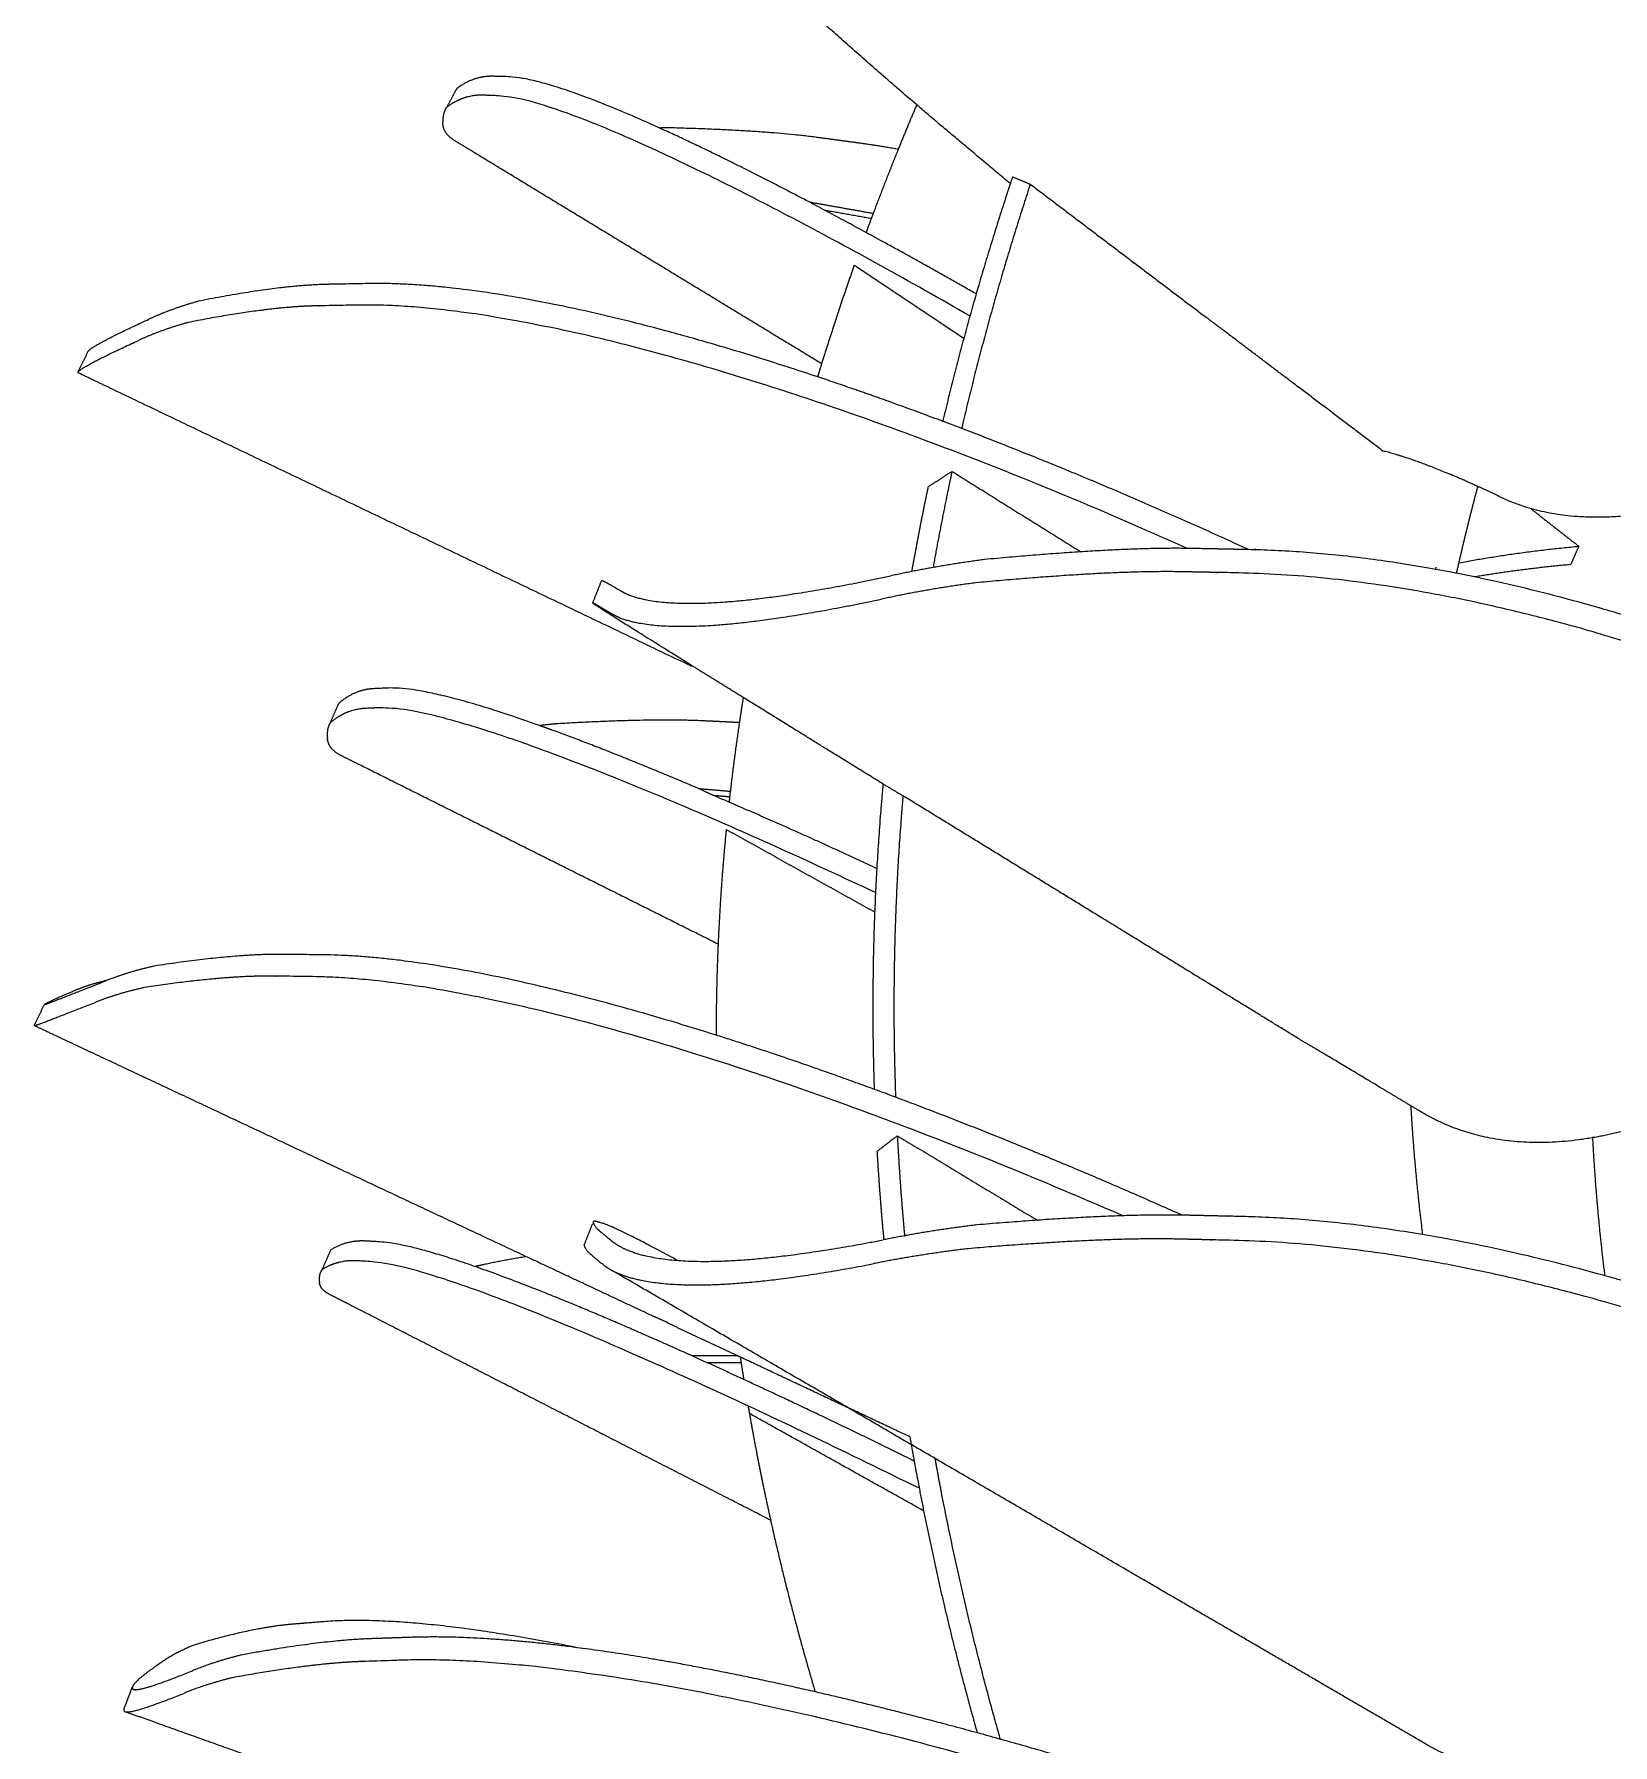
# Model space of a CAD drawing. Header units: metres. Extents: x -0.5 to 11.8, y -0.3 to 7.4.
# Drawn here: x 4.722 to 5.434, y 4.851 to 5.623 of the extents above; entities that cross this region are included whole.
import ezdxf

# ---------------------------------------------------------------- set-up
doc = ezdxf.new("R2010")
doc.units = ezdxf.units.M
doc.header["$MEASUREMENT"] = 0
doc.layers.add('ΣΧΕΔΙΑ', color=140, linetype='Continuous')

msp = doc.modelspace()

# ---------------------------------------------------------------- linework, layer by layer
at = {"layer": 'ΣΧΕΔΙΑ'}
for points, weights, degree, knots in [([(5.73053, 5.51756), (5.51363, 5.69218), (5.31987, 5.70702), (5.30724, 5.70799), (5.2946, 5.70895), (5.26167, 5.71147), (5.20132, 5.70822)], [8.05426253525, 6.97868568037, 7.8710910633, 7.87207661323, 7.87306216316, 7.64232887496, 7.48799716854], 2, [3.3219173, 3.3219173, 3.3219173, 3.7990306, 3.7990306, 3.8560209, 3.8560209, 3.9482049, 3.9482049, 3.9482049]), ([(5.0075, 5.57943), (4.9547, 5.60366), (4.93519, 5.60423), (4.93193, 5.60432), (4.92867, 5.60441), (4.92022, 5.60466), (4.9124, 5.59898)], [8.75385856869, 8.89227052263, 9.40020492461, 9.4129412227, 9.42567752079, 9.17868634441, 9.03942291058], 2, [3.600858, 3.600858, 3.600858, 3.7990306, 3.7990306, 3.8560209, 3.8560209, 3.9482049, 3.9482049, 3.9482049]), ([(5.14399, 5.49624), (4.9727, 5.5943), (4.93055, 5.59566), (4.92729, 5.59577), (4.92404, 5.59587), (4.91561, 5.59615), (4.90782, 5.59053)], [8.8647434603, 8.36629948739, 9.40092254315, 9.41365921431, 9.42639588548, 9.17938437275, 9.0401071602], 2, [3.3953966, 3.3953966, 3.3953966, 3.7990306, 3.7990306, 3.8560209, 3.8560209, 3.9482049, 3.9482049, 3.9482049]), ([(5.11174, 5.5714), (5.10257, 5.57309), (5.09397, 5.57425), (5.08471, 5.5755), (5.07544, 5.57675), (5.05118, 5.58003), (5.00843, 5.58114)], [9.7839878098, 9.84287706769, 9.91113272602, 9.90368190313, 9.89623108024, 9.5842158224, 9.32812077072], 2, [3.7666451, 3.7666451, 3.7666451, 3.7990306, 3.7990306, 3.8560209, 3.8560209, 3.9482049, 3.9482049, 3.9482049]), ([(5.1116, 5.57143), (5.11144, 5.57102), (5.10757, 5.56145), (5.10381, 5.55184), (5.10033, 5.5426)], [9.20884560838, 9.20880030989, 9.20774403478, 9.20668069031, 9.20565669742], 3, [7.74116007, 7.74116007, 7.74116007, 7.74116007, 7.74288218, 7.7813049, 7.7813049, 7.7813049, 7.7813049]), ([(5.07526, 5.46873), (4.94485, 5.51223), (4.87202, 5.51084), (4.86322, 5.51067), (4.85443, 5.5105), (4.83159, 5.51006), (4.7957, 5.50287)], [7.97692000279, 7.91767650157, 8.5155037009, 8.52332021782, 8.53113673474, 8.29819515756, 8.15973689094], 2, [3.5292359, 3.5292359, 3.5292359, 3.7990306, 3.7990306, 3.8560209, 3.8560209, 3.9482049, 3.9482049, 3.9482049]), ([(5.24226, 5.39131), (4.99164, 5.50338), (4.86726, 5.50113), (4.85846, 5.50097), (4.84968, 5.50081), (4.82685, 5.5004), (4.79097, 5.49325)], [8.3073051242, 7.54053837685, 8.51307318294, 8.52089003966, 8.52870689639, 8.29583815929, 8.15743345445], 2, [3.3600226, 3.3600226, 3.3600226, 3.7990306, 3.7990306, 3.8560209, 3.8560209, 3.9482049, 3.9482049, 3.9482049]), ([(4.74599, 5.48034), (4.74606, 5.48049), (4.74625, 5.48069), (4.74887, 5.4829), (4.75797, 5.48779), (4.77338, 5.49475)], [8.75296733013, 8.7481425014, 8.74334866866, 8.7014206405, 8.66663523205, 8.63692580217], 3, [0.4362933, 0.4362933, 0.4362933, 0.4362933, 0.5003374, 0.5003374, 1.0008429, 1.0008429, 1.0008429, 1.0008429]), ([(4.74132, 5.47088), (4.7414, 5.47103), (4.74158, 5.47123), (4.74418, 5.47339), (4.75327, 5.47824), (4.76867, 5.48517)], [8.750539953, 8.74571512427, 8.74092129152, 8.69899326336, 8.66420785492, 8.63449842503], 3, [0.4362933, 0.4362933, 0.4362933, 0.4362933, 0.5003374, 0.5003374, 1.0008429, 1.0008429, 1.0008429, 1.0008429]), ([(5.38086, 5.41577), (5.37298, 5.41946), (5.36594, 5.42251), (5.34389, 5.43205), (5.33041, 5.43526)], [8.39258315958, 8.41142935558, 8.43656381584, 8.46558346676, 8.55632889809], 2, [2.7549118, 2.7549118, 2.7549118, 2.8346643, 2.8346643, 3.0863897, 3.0863897, 3.0863897]), ([(5.53683, 5.32582), (5.38862, 5.38829), (5.27019, 5.39074), (5.25738, 5.39101), (5.24457, 5.39127), (5.21118, 5.39196), (5.15055, 5.38627)], [7.46211365128, 7.23683032436, 7.79390743617, 7.79477330992, 7.79563918367, 7.56689658398, 7.41416856488], 2, [3.497737, 3.497737, 3.497737, 3.7990306, 3.7990306, 3.8560209, 3.8560209, 3.9482049, 3.9482049, 3.9482049]), ([(4.98706, 5.37177), (4.99429, 5.36756), (5.00884, 5.36569), (5.05031, 5.36808), (5.0772, 5.37238), (5.1082, 5.3789)], [7.98921856373, 7.95242803482, 7.91908367366, 7.86425177742, 7.84284360023, 7.82919647252], 3, [0, 0, 0, 0, 0.500337, 0.500337, 1.000843, 1.000843, 1.000843, 1.000843]), ([(5.69266, 5.23248), (5.46264, 5.37614), (5.26616, 5.38021), (5.25334, 5.38048), (5.24052, 5.38074), (5.20711, 5.38144), (5.14645, 5.37576)], [7.98655870808, 6.90739931615, 7.78901511635, 7.78988120585, 7.79074729535, 7.56215015622, 7.40952793676], 2, [3.3219173, 3.3219173, 3.3219173, 3.7990306, 3.7990306, 3.8560209, 3.8560209, 3.9482049, 3.9482049, 3.9482049]), ([(5.01781, 5.33878), (4.98471, 5.35934), (4.97817, 5.36363), (4.97683, 5.36451), (4.97548, 5.36539), (4.97367, 5.36658), (4.97371, 5.36667)], [7.89439061169, 7.91782935391, 8.1680259102, 8.15391640432, 8.13980689845, 7.99618234944, 7.86266301187], 2, [3.6333271, 3.6333271, 3.6333271, 3.7990306, 3.7990306, 3.8560209, 3.8560209, 3.903847, 3.903847, 3.903847]), ([(4.98295, 5.36148), (4.99016, 5.35723), (5.00471, 5.35531), (5.04618, 5.35763), (5.07307, 5.3619), (5.10408, 5.36841)], [7.98432823806, 7.94753770915, 7.91419334799, 7.85936145176, 7.83795327457, 7.82430614685], 3, [0, 0, 0, 0, 0.500337, 0.500337, 1.000843, 1.000843, 1.000843, 1.000843]), ([(4.94976, 5.31132), (4.8996, 5.32918), (4.88119, 5.32828), (4.87794, 5.32812), (4.8747, 5.32797), (4.86629, 5.32756), (4.85903, 5.32134)], [8.75647247946, 8.90539792234, 9.38707647662, 9.39975649187, 9.41243650711, 9.16569514832, 9.02635340602], 2, [3.6107584, 3.6107584, 3.6107584, 3.7990306, 3.7990306, 3.8560209, 3.8560209, 3.9482049, 3.9482049, 3.9482049]), ([(5.10137, 5.23596), (4.91969, 5.32126), (4.87724, 5.31934), (4.874, 5.3192), (4.87076, 5.31905), (4.86236, 5.31867), (4.85513, 5.31251)], [8.86137106184, 8.34470815224, 9.38747819373, 9.400158572, 9.41283895027, 9.16608658837, 9.02673779578], 2, [3.3914628, 3.3914628, 3.3914628, 3.7990306, 3.7990306, 3.8560209, 3.8560209, 3.9482049, 3.9482049, 3.9482049]), ([(5.04001, 5.31266), (5.03213, 5.31304), (5.02423, 5.31343), (4.99971, 5.31464), (4.95685, 5.31208)], [9.89562811415, 9.88930908938, 9.88299006461, 9.5712246251, 9.31505126616], 2, [3.8080499, 3.8080499, 3.8080499, 3.8560209, 3.8560209, 3.9482049, 3.9482049, 3.9482049]), ([(5.10476, 5.28503), (5.10363, 5.27273), (5.10019, 5.22689), (5.09963, 5.18081), (5.10075, 5.14715)], [8.45540458322, 8.45348459289, 8.44681156088, 8.44192723523, 8.43931203738], 3, [8.1523995, 8.1523995, 8.1523995, 8.1523995, 8.196589, 8.3166608, 8.3166608, 8.3166608, 8.3166608]), ([(5.0355, 5.27911), (5.03341, 5.27929), (5.03132, 5.27947), (5.02923, 5.27965), (5.02891, 5.27968), (5.0286, 5.2797), (5.02828, 5.27973)], [9.19384281691, 9.18740409292, 9.18096536892, 9.17452664493, 9.17452664493, 9.17452664493, 9.17452664493], 3, [1.96511725, 1.96511725, 1.96511725, 1.96511725, 1.98905401, 1.98905401, 1.98905401, 1.99264933, 1.99264933, 1.99264933, 1.99264933]), ([(5.11374, 5.27964), (5.11286, 5.26936), (5.10959, 5.22412), (5.10913, 5.17864), (5.11042, 5.14356)], [8.42841743666, 8.42685400453, 8.42036975625, 8.41561599512, 8.41297609712], 3, [8.1598021, 8.1598021, 8.1598021, 8.1598021, 8.196589, 8.3213681, 8.3213681, 8.3213681, 8.3213681]), ([(5.03396, 5.26446), (5.03284, 5.25311), (5.03146, 5.23593), (5.03056, 5.21871), (5.0303, 5.21289)], [9.17443024119, 9.17313904271, 9.17118067703, 9.16921341069, 9.168546934], 3, [8.15241502, 8.15241502, 8.15241502, 8.15241502, 8.19658902, 8.21917566, 8.21917566, 8.21917566, 8.21917566]), ([(5.0294, 5.1716), (4.91713, 5.20702), (4.85232, 5.20784), (4.8435, 5.20795), (4.83469, 5.20806), (4.8118, 5.20834), (4.77586, 5.20278)], [7.93697402169, 7.94579263096, 8.47869745756, 8.48651397448, 8.4943304914, 8.2624792422, 8.12480995566], 2, [3.5575962, 3.5575962, 3.5575962, 3.7990306, 3.7990306, 3.8560209, 3.8560209, 3.9482049, 3.9482049, 3.9482049]), ([(5.21341, 5.08993), (4.96895, 5.19636), (4.84754, 5.198), (4.83872, 5.19812), (4.82992, 5.19824), (4.80703, 5.19855), (4.77111, 5.19303)], [8.23658954004, 7.52999956574, 8.4762669396, 8.48408379632, 8.49190065305, 8.26012224393, 8.12250651917], 2, [3.3702122, 3.3702122, 3.3702122, 3.7990306, 3.7990306, 3.8560209, 3.8560209, 3.9482049, 3.9482049, 3.9482049]), ([(4.72624, 5.18545), (4.72635, 5.18545), (4.72652, 5.18549), (4.72682, 5.18558), (4.72907, 5.18628), (4.73814, 5.18999), (4.75354, 5.19595)], [1, 1, 1, 1, 0.995728280016, 0.991730777839, 0.988316601724], 3, [0.4340749, 0.4340749, 0.4340749, 0.4340749, 0.5003374, 0.5003374, 0.5003374, 1.0008429, 1.0008429, 1.0008429, 1.0008429]), ([(4.75401, 5.19614), (4.75375, 5.19609), (4.75348, 5.19603), (4.75322, 5.19597), (4.74832, 5.19485), (4.7439, 5.19343), (4.73996, 5.19169)], [1, 1, 1, 1, 0.991588872291, 0.984100291452, 0.977534257482], 3, [1.66416477, 1.66416477, 1.66416477, 1.66416477, 1.66697391, 1.66697391, 1.66697391, 1.718618, 1.718618, 1.718618, 1.718618]), ([(5.34741, 5.13706), (5.33922, 5.14198), (5.33191, 5.14636), (5.3071, 5.16125), (5.29298, 5.16958)], [8.33045665823, 8.34901965711, 8.37387634112, 8.40484318665, 8.50866796339], 2, [2.7549118, 2.7549118, 2.7549118, 2.8346643, 2.8346643, 3.1080113, 3.1080113, 3.1080113]), ([(5.1112, 5.1262), (5.11161, 5.11832), (5.11256, 5.10314), (5.11382, 5.08799), (5.1145, 5.0807)], [8.41175376607, 8.41123740261, 8.41034187435, 8.40963972526, 8.40934574331], 3, [8.34195347, 8.34195347, 8.34195347, 8.34195347, 8.36997221, 8.39598815, 8.39598815, 8.39598815, 8.39598815]), ([(5.10203, 5.11911), (5.10236, 5.11352), (5.10323, 5.10022), (5.10434, 5.08694), (5.10507, 5.07925)], [8.43735415458, 8.43700751395, 8.43624578678, 8.43563343012, 8.43532780621], 3, [8.35000705, 8.35000705, 8.35000705, 8.35000705, 8.36997221, 8.39749683, 8.39749683, 8.39749683, 8.39749683]), ([(5.53499, 5.0275), (5.3862, 5.08693), (5.26732, 5.0897), (5.25446, 5.09), (5.24161, 5.09029), (5.2081, 5.09108), (5.14724, 5.08595)], [7.43430424634, 7.2095649599, 7.76457336196, 7.76543923571, 7.76630510946, 7.5384314863, 7.38633227357], 2, [3.497737, 3.497737, 3.497737, 3.7990306, 3.7990306, 3.8560209, 3.8560209, 3.9482049, 3.9482049, 3.9482049]), ([(5.01199, 5.06992), (4.98434, 5.08481), (4.97843, 5.08658), (4.97708, 5.08698), (4.97572, 5.08739), (4.97419, 5.08785), (4.97398, 5.08731)], [7.87775220187, 7.91839487591, 8.1435762042, 8.12946734285, 8.11535848151, 7.99409329488, 7.88003142736], 2, [3.6493289, 3.6493289, 3.6493289, 3.7990306, 3.7990306, 3.8560209, 3.8560209, 3.8965076, 3.8965076, 3.8965076]), ([(4.93454, 5.06208), (4.89372, 5.07741), (4.8776, 5.07829), (4.87434, 5.07847), (4.87109, 5.07865), (4.86267, 5.07912), (4.85541, 5.07462)], [8.76906534698, 8.93488569539, 9.35774240241, 9.37042241765, 9.3831024329, 9.13723005064, 8.99851711471], 2, [3.6333051, 3.6333051, 3.6333051, 3.7990306, 3.7990306, 3.8560209, 3.8560209, 3.9482049, 3.9482049, 3.9482049]), ([(4.98568, 5.0764), (4.99352, 5.07185), (5.00718, 5.06934), (5.04665, 5.06965), (5.07363, 5.07315), (5.10474, 5.07917)], [7.94863007961, 7.91628885222, 7.88692660213, 7.83491770321, 7.81350952602, 7.79986239831], 3, [0.051528, 0.051528, 0.051528, 0.051528, 0.5003374, 0.5003374, 1.0008429, 1.0008429, 1.0008429, 1.0008429]), ([(5.69142, 4.93814), (5.46049, 5.07433), (5.26327, 5.07894), (5.25041, 5.07924), (5.23754, 5.07954), (5.20401, 5.08032), (5.14312, 5.07521)], [7.95722463387, 6.88134114637, 7.75968104214, 7.76054713163, 7.76141322113, 7.53368505854, 7.38169164544], 2, [3.3219173, 3.3219173, 3.3219173, 3.7990306, 3.7990306, 3.8560209, 3.8560209, 3.9482049, 3.9482049, 3.9482049]), ([(5.12115, 4.96703), (4.91931, 5.06665), (4.87363, 5.06934), (4.87038, 5.06953), (4.86714, 5.06972), (4.85873, 5.07021), (4.8515, 5.06578)], [8.90703976968, 8.24997505158, 9.35814411952, 9.37082449779, 9.38350487606, 9.13762149069, 8.99890150447], 2, [3.3647361, 3.3647361, 3.3647361, 3.7990306, 3.7990306, 3.8560209, 3.8560209, 3.9482049, 3.9482049, 3.9482049]), ([(4.98411, 5.06454), (4.9922, 5.06079), (5.00492, 5.05875), (5.0425, 5.05897), (5.06948, 5.06244), (5.10061, 5.06845)], [7.93394135201, 7.90546019446, 7.87952907361, 7.83002737754, 7.80861920035, 7.79497207264], 3, [0.0972918, 0.0972918, 0.0972918, 0.0972918, 0.5003374, 0.5003374, 1.0008429, 1.0008429, 1.0008429, 1.0008429]), ([(5.04385, 5.00418), (5.04404, 5.00306), (5.04424, 5.00194), (5.04443, 5.00081), (5.04725, 4.98469), (5.05045, 4.96864), (5.05399, 4.95266)], [1, 1, 1, 1, 0.999794298925, 0.999588919265, 0.999384091175], 3, [8.48935882, 8.48935882, 8.48935882, 8.48935882, 8.49375829, 8.49375829, 8.49375829, 8.55695004, 8.55695004, 8.55695004, 8.55695004]), ([(5.11689, 4.99022), (5.11983, 4.97306), (5.12852, 4.9281), (5.13959, 4.88381), (5.14727, 4.85666)], [8.43394496211, 8.43408873479, 8.43508314207, 8.43762790294, 8.43974562928], 3, [8.5043114, 8.5043114, 8.5043114, 8.5043114, 8.5665126, 8.6679625, 8.6679625, 8.6679625, 8.6679625]), ([(5.12816, 4.98055), (5.13067, 4.96654), (5.13909, 4.92383), (5.14966, 4.88172), (5.15765, 4.85369)], [8.40801633391, 8.40820391991, 8.40925042669, 8.4116906996, 8.41390566909], 3, [8.5158511, 8.5158511, 8.5158511, 8.5158511, 8.5665126, 8.6710178, 8.6710178, 8.6710178, 8.6710178]), ([(5.05399, 4.95266), (5.05453, 4.95024), (5.06041, 4.92421), (5.06722, 4.89839), (5.0741, 4.87516)], [9.13840693516, 9.13812350711, 9.13507187539, 9.13203448971, 9.12929428934], 3, [8.55695, 8.55695, 8.55695, 8.55695, 8.5665126, 8.6599512, 8.6599512, 8.6599512, 8.6599512]), ([(5.35015, 4.85135), (5.30821, 4.87576), (5.26586, 4.90041), (5.22307, 4.92531), (5.22024, 4.92696), (5.21741, 4.92861), (5.21457, 4.93026)], [8.24241845302, 8.20149631609, 8.16057417916, 8.11965204223, 8.11965204223, 8.11965204223, 8.11965204223], 3, [0, 0, 0, 0, 0.2078922, 0.2078922, 0.2078922, 0.2215802, 0.2215802, 0.2215802, 0.2215802]), ([(4.96671, 4.8951), (4.89233, 4.91007), (4.852, 4.9068), (4.84511, 4.90625), (4.83821, 4.90569), (4.82011, 4.90422), (4.79374, 4.89628)], [8.61633740658, 8.62782120903, 8.97270485596, 8.96014819522, 8.94759153448, 8.65075764081, 8.39589830036], 2, [3.6011048, 3.6011048, 3.6011048, 3.7990306, 3.7990306, 3.8560209, 3.8560209, 3.9482049, 3.9482049, 3.9482049]), ([(4.96671, 4.8951), (4.92262, 4.90084), (4.8915, 4.89976), (4.88262, 4.89946), (4.87375, 4.89915), (4.85071, 4.89836), (4.81495, 4.89175)], [8.06246216523, 8.19699130698, 8.45889872302, 8.46664294599, 8.47438716897, 8.24294376587, 8.10557436073], 2, [3.6800116, 3.6800116, 3.6800116, 3.7990306, 3.7990306, 3.8560209, 3.8560209, 3.9482049, 3.9482049, 3.9482049]), ([(5.31505, 4.79231), (5.02557, 4.89407), (4.8876, 4.88945), (4.87872, 4.88916), (4.86985, 4.88886), (4.84681, 4.88809), (4.81106, 4.88154)], [8.40379493462, 7.40701885376, 8.45668906347, 8.46443363492, 8.47217820636, 8.24080112218, 8.10348058176], 2, [3.3219173, 3.3219173, 3.3219173, 3.7990306, 3.7990306, 3.8560209, 3.8560209, 3.9482049, 3.9482049, 3.9482049]), ([(4.76646, 4.87624), (4.7666, 4.8762), (4.76675, 4.87618), (4.76692, 4.87616), (4.76984, 4.8759), (4.77865, 4.87893), (4.79297, 4.88465)], [1, 1, 1, 1, 0.995954322226, 0.992168346272, 0.988909907], 3, [0.4968084, 0.4968084, 0.4968084, 0.4968084, 0.5251439, 0.5251439, 0.5251439, 1.0008429, 1.0008429, 1.0008429, 1.0008429]), ([(4.76212, 4.86742), (4.76327, 4.87043), (4.76442, 4.87344), (4.76556, 4.87645), (4.76569, 4.87678), (4.76581, 4.87711), (4.76594, 4.87744)], [8.70873687615, 8.70939997926, 8.71006308237, 8.71072618547, 8.71072618547, 8.71072618547, 8.71072618547], 3, [0, 0, 0, 0, 0.01172071, 0.01172071, 0.01172071, 0.013, 0.013, 0.013, 0.013])]:
    msp.add_rational_spline(points, weights, degree=degree, knots=knots, dxfattribs=at)
for points, weights, degree in [([(5.11995, 5.59153), (5.06959, 5.63459), (5.04719, 5.65772)], [8.03501719687, 7.8997582099, 8.03268184292], 2), ([(4.91194, 5.59814), (4.90988, 5.59433), (4.90782, 5.59053)], [9.52587790754, 9.52620233836, 9.52652676919], 2), ([(4.9124, 5.59898), (4.91212, 5.59857), (4.91194, 5.59814)], [8.87528033684, 8.86191584905, 8.84930380294], 2), ([(4.90731, 5.58969), (4.90754, 5.59012), (4.90778, 5.59055)], [8.84997314829, 8.84993907298, 8.84990499767], 2), ([(5.12005, 5.59178), (5.11718, 5.58502), (5.11436, 5.57824), (5.1116, 5.57143)], [9.21109109081, 9.21034618689, 9.20959769079, 9.20884560838], 3), ([(5.16222, 5.556), (5.13931, 5.57498), (5.11995, 5.59153)], [8.18302544389, 8.08825099555, 8.03501719687], 2), ([(4.90731, 5.58969), (4.90595, 5.58717), (4.90602, 5.58366)], [8.84997314829, 8.77716983361, 8.72943648633], 2), ([(4.91147, 5.5753), (4.90781, 5.57753), (4.90596, 5.58036), (4.90602, 5.58366)], [9.63961520427, 9.61865128597, 9.59749905728, 9.57664330904], 3), ([(4.91949, 5.5704), (4.91547, 5.57284), (4.91145, 5.57528)], [9.41472271439, 9.41658927036, 9.41845582633], 2), ([(5.00843, 5.58114), (5.00617, 5.58112), (5.00394, 5.58106)], [9.15873587009, 9.13876983881, 9.11957090016], 2), ([(5.07167, 5.54754), (5.03564, 5.56652), (5.0075, 5.57943)], [8.70986769787, 8.68183458749, 8.75385856869], 2), ([(5.07703, 5.47466), (5.02425, 5.50674), (4.97174, 5.53865), (4.91949, 5.5704)], [9.34215245427, 9.36634254097, 9.39053262768, 9.41472271438], 3), ([(5.16322, 5.55903), (5.15114, 5.52284), (5.14055, 5.48595), (5.13167, 5.44847)], [8.51952476166, 8.50823275377, 8.49784884707, 8.48851112389], 3), ([(5.17122, 5.55572), (5.15935, 5.51969), (5.14897, 5.48297), (5.14028, 5.44567)], [8.49195680669, 8.48084951493, 8.47064006838, 8.46146282051], 3), ([(5.16322, 5.55903), (5.16722, 5.55738), (5.17122, 5.55572)], [8.51952476166, 8.50574078417, 8.49195680669], 2), ([(5.17122, 5.55572), (5.21099, 5.52562), (5.25056, 5.49568)], [8.49195680669, 8.51420931468, 8.53646182268], 2), ([(5.10027, 5.54244), (5.08604, 5.54498), (5.07167, 5.54754)], [9.27753974285, 9.23246588886, 9.18739203487], 2), ([(5.147, 5.50607), (5.10642, 5.52923), (5.07167, 5.54754)], [8.85859763234, 8.73707903696, 8.70986769787], 2), ([(5.09939, 5.54016), (5.08922, 5.54197), (5.07898, 5.54378)], [9.25230441801, 9.22016145218, 9.18801848635], 2), ([(5.09941, 5.54016), (5.09863, 5.53808), (5.09786, 5.536), (5.09709, 5.53392)], [9.20538628367, 9.20515600343, 9.20492540807, 9.2046945], 3), ([(5.10033, 5.5426), (5.10002, 5.54179), (5.09972, 5.54097), (5.09941, 5.54016)], [9.20565669742, 9.20556660793, 9.20547646997, 9.20538628367], 3), ([(5.09178, 5.51918), (5.08657, 5.50445), (5.08164, 5.48962), (5.07702, 5.47469)], [9.20306015493, 9.2014250019, 9.19977464435, 9.19810992243], 3), ([(5.09178, 5.51918), (5.11652, 5.50267), (5.14128, 5.48614)], [9.20306015493, 9.20080994964, 9.19855974434], 2), ([(4.7957, 5.50287), (4.78348, 5.49951), (4.77338, 5.49475)], [8.01156811651, 7.92598978309, 7.87285197894], 2), ([(4.79097, 5.49325), (4.77875, 5.48991), (4.76867, 5.48517)], [8.00930650702, 7.92375708776, 7.87063934202], 2), ([(5.25732, 5.49057), (5.25394, 5.49312), (5.25056, 5.49568)], [8.54027559395, 8.53836870832, 8.53646182268], 2), ([(5.29146, 5.46473), (5.27441, 5.47763), (5.25732, 5.49057)], [8.55958626795, 8.54993093095, 8.54027559395], 2), ([(4.74132, 5.47088), (4.74365, 5.47561), (4.74599, 5.48034)], [8.750539953, 8.75175364156, 8.75296733013], 2), ([(5.07702, 5.47469), (5.07641, 5.47273), (5.07581, 5.47078), (5.07521, 5.46882)], [9.19810992243, 9.19789176888, 9.19767336865, 9.19745472364], 3), ([(4.75337, 5.46484), (4.74739, 5.4677), (4.74141, 5.47057)], [8.53151383057, 8.53003766808, 8.52856150559], 2), ([(5.10596, 5.45812), (5.09035, 5.46369), (5.07526, 5.46873)], [7.99970997846, 7.98383676324, 7.97692000279], 2), ([(5.01764, 5.33843), (4.93, 5.38036), (4.84191, 5.42249), (4.75337, 5.46484)], [8.59724416106, 8.5753340509, 8.55342394074, 8.53151383057], 3), ([(5.33041, 5.43526), (5.31096, 5.44998), (5.29146, 5.46473)], [8.58172485149, 8.57065555972, 8.55958626795], 2), ([(5.26982, 5.39075), (5.18422, 5.43015), (5.10596, 5.45812)], [8.3913937773, 8.08024785395, 7.99970997846], 2), ([(5.1251, 5.41912), (5.12868, 5.42144), (5.13228, 5.42376), (5.13589, 5.42608)], [8.4814500622, 8.47321644791, 8.46498491059, 8.45675544963], 3), ([(5.13589, 5.42608), (5.13503, 5.42209), (5.13418, 5.41809), (5.13336, 5.41408)], [8.45675544963, 8.45581826102, 8.4548930099, 8.45397985782], 3), ([(5.13589, 5.42608), (5.16501, 5.40788), (5.19402, 5.38976)], [8.45675544963, 8.47328581289, 8.48981617616], 2), ([(5.1251, 5.41912), (5.12243, 5.40645), (5.11995, 5.39372), (5.11768, 5.38094)], [8.4814500622, 8.47850983501, 8.47569081327, 8.47299817368], 3), ([(5.13336, 5.41408), (5.13122, 5.40365), (5.12921, 5.39319), (5.12735, 5.38268)], [8.45397985782, 8.4516033415, 8.4493087747, 8.44709900542], 3), ([(5.36366, 5.38006), (5.36661, 5.39321), (5.36983, 5.40632), (5.37331, 5.41936)], [8.59763833383, 8.6008988729, 8.60433720644, 8.6079457172], 3), ([(5.48167, 5.41499), (5.42052, 5.39487), (5.38086, 5.41577)], [8.12796386194, 7.90774986791, 8.39258315958], 2), ([(5.39742, 5.40905), (5.4081, 5.40068), (5.41881, 5.39228)], [9.81361452212, 9.80329486915, 9.79297521617], 2), ([(5.27271, 5.39114), (5.27268, 5.39099), (5.27265, 5.39084), (5.27262, 5.39069)], [9.92032046688, 9.9203278029, 9.92033511346, 9.92034239857], 3), ([(5.36504, 5.38482), (5.39068, 5.38971), (5.41881, 5.39228)], [9.68842392991, 9.7124952388, 9.76358490358], 2), ([(5.41881, 5.39228), (5.41703, 5.38822), (5.41525, 5.38416)], [9.79297521617, 9.79398339196, 9.79499156774], 2), ([(5.15055, 5.38627), (5.1287, 5.38337), (5.1082, 5.3789)], [7.27953821045, 7.19276569467, 7.13657918964], 2), ([(5.35427, 5.3821), (5.35432, 5.38233), (5.35437, 5.38255), (5.35443, 5.38278)], [8.62444918466, 8.62450645472, 8.62456377851, 8.624621156], 3), ([(5.37165, 5.37855), (5.39266, 5.3821), (5.41525, 5.38416)], [9.70069977518, 9.72465629596, 9.76600518638], 2), ([(4.97371, 5.36667), (4.97574, 5.37174), (4.97777, 5.37681)], [7.86266301187, 7.86503826043, 7.86741350899], 2), ([(4.97777, 5.37681), (4.97781, 5.37693), (4.97956, 5.37606)], [7.86742402467, 7.74352150633, 7.62832219657], 2), ([(4.97956, 5.37606), (4.98209, 5.37466), (4.98706, 5.37177)], [7.48980312837, 7.37083095709, 7.28244477495], 2), ([(5.14645, 5.37576), (5.12459, 5.37287), (5.10408, 5.36841)], [7.27498184928, 7.18826758554, 7.13212149126], 2), ([(4.97371, 5.36667), (4.97374, 5.36676), (4.97547, 5.36584)], [7.86266301187, 7.73882590008, 7.62368156844], 2), ([(4.97547, 5.36584), (4.97799, 5.36441), (4.98295, 5.36148)], [7.4852467672, 7.36633284796, 7.27798707658], 2), ([(5.01763, 5.33843), (5.01808, 5.33822), (5.01864, 5.33826)], [8.5966372024, 8.58163109993, 8.57074074567], 2), ([(5.04162, 5.324), (5.02844, 5.33217), (5.01781, 5.33878)], [7.90260747534, 7.88689077282, 7.89439061169], 2), ([(4.85867, 5.32064), (4.85692, 5.31657), (4.85513, 5.31251)], [9.51206592398, 9.51225198274, 9.5124380415], 2), ([(4.85903, 5.32134), (4.85883, 5.321), (4.85867, 5.32064)], [8.86244815519, 8.85167346529, 8.84138715446], 2), ([(5.04162, 5.324), (5.04103, 5.32029), (5.04046, 5.31658), (5.03991, 5.31286)], [9.18118656656, 9.18076672496, 9.18034624625, 9.17992515593], 3), ([(5.10462, 5.28505), (5.06838, 5.30742), (5.04162, 5.324)], [8.06368015713, 7.93471071211, 7.90260747534], 2), ([(4.85513, 5.31251), (4.8549, 5.31211), (4.85471, 5.31169)], [8.862825565, 8.85009843084, 8.83805266361], 2), ([(5.03991, 5.31286), (5.03825, 5.30164), (5.03678, 5.29038), (5.0355, 5.27911)], [9.17992515593, 9.17865422986, 9.17737773242, 9.17609636485], 3), ([(4.85471, 5.31169), (4.85356, 5.30908), (4.85395, 5.30558)], [8.83805266361, 8.76445693877, 8.71629536719], 2), ([(4.85997, 5.29789), (4.85623, 5.29976), (4.85418, 5.30237), (4.85395, 5.30558)], [9.62387295298, 9.60330792655, 9.58260655333, 9.56222682169], 3), ([(4.95685, 5.31208), (4.95327, 5.31173), (4.94976, 5.31132)], [9.14590368844, 9.11433840184, 9.08468733478], 2), ([(4.95532, 5.30931), (4.9525, 5.31034), (4.94976, 5.31132)], [8.74146596989, 8.74849138872, 8.75647247946], 2), ([(5.02178, 5.28277), (4.98438, 5.29873), (4.95532, 5.30931)], [8.69758433385, 8.66979534341, 8.74146596989], 2), ([(4.86829, 5.2937), (4.86413, 5.29578), (4.85996, 5.29787)], [9.40154232889, 9.40341667519, 9.40529102148], 2), ([(5.03044, 5.21261), (4.97611, 5.23978), (4.92206, 5.26681), (4.86829, 5.2937)], [9.3292045321, 9.35331713103, 9.37742972996, 9.40154232889], 3), ([(5.03578, 5.28155), (5.0288, 5.28216), (5.02178, 5.28277)], [9.21755898964, 9.19599710841, 9.17443522718], 2), ([(5.02828, 5.27973), (5.02503, 5.28125), (5.02178, 5.28277)], [9.17162536547, 9.17303029633, 9.17443522718], 2), ([(5.10476, 5.28503), (5.10924, 5.28233), (5.11374, 5.27964)], [8.45540458322, 8.44191100994, 8.42841743666], 2), ([(5.10192, 5.24682), (5.06261, 5.26519), (5.02828, 5.27973)], [8.85045701609, 8.73652405578, 8.70340015025], 2), ([(5.0355, 5.27911), (5.03542, 5.27839), (5.03534, 5.27768), (5.03526, 5.27696)], [9.17609636485, 9.17601495477, 9.17593352503, 9.17585207581], 3), ([(5.20242, 5.22519), (5.15821, 5.25233), (5.11374, 5.27964)], [8.47870432655, 8.45356088161, 8.42841743666], 2), ([(5.03396, 5.26446), (5.06754, 5.24577), (5.10114, 5.22707)], [9.17443024119, 9.1718246355, 9.16921902981], 2), ([(5.29298, 5.16958), (5.25254, 5.19441), (5.20242, 5.22519)], [8.53068622224, 8.50739532119, 8.48410442014], 2), ([(5.0303, 5.21289), (5.0297, 5.19913), (5.0294, 5.18537), (5.0294, 5.1716)], [9.168546934, 9.16697399402, 9.16539600891, 9.16381446438], 3), ([(4.77586, 5.20278), (4.76364, 5.20004), (4.75354, 5.19595)], [7.9772754028, 7.89213549391, 7.83930183479], 2), ([(4.73996, 5.19169), (4.73336, 5.18895), (4.72912, 5.18704), (4.72624, 5.18545)], [8.81705841521, 8.79360367039, 8.76986570302, 8.74652553324], 3), ([(4.77111, 5.19303), (4.75889, 5.19032), (4.7488, 5.18625)], [7.97501379331, 7.88990279858, 7.83708919787], 2), ([(4.72158, 5.17593), (4.72392, 5.18071), (4.72627, 5.1855)], [8.71955021702, 8.72076390558, 8.72197759415], 2), ([(4.72213, 5.17599), (4.72436, 5.17665), (4.7334, 5.18032), (4.7488, 5.18625)], [8.69935861313, 8.66218702003, 8.62740161158, 8.5976921817], 3), ([(4.73418, 5.16997), (4.72789, 5.17293), (4.72159, 5.17589)], [8.47279055455, 8.47124805486, 8.46970555517], 2), ([(4.94371, 5.07159), (4.87415, 5.10425), (4.80431, 5.13705), (4.73418, 5.16997)], [8.52443741231, 8.50722179306, 8.4900061738, 8.47279055455], 3), ([(5.08711, 5.1521), (5.05727, 5.1628), (5.0294, 5.1716)], [7.96481677822, 7.93478761126, 7.93697402169], 2), ([(5.23976, 5.09033), (5.16009, 5.12593), (5.08711, 5.1521)], [8.31138509043, 8.0392144993, 7.96481677822], 2), ([(5.34842, 5.08154), (5.34601, 5.10089), (5.34422, 5.12027), (5.3431, 5.13964)], [8.55734237165, 8.55775346249, 8.55857000173, 8.55981715043], 3), ([(5.42488, 5.12524), (5.37973, 5.11753), (5.34741, 5.13706)], [8.00710260414, 7.95028319032, 8.33045665823], 2), ([(5.47055, 5.1393), (5.44731, 5.12916), (5.42547, 5.12534)], [8.17043456702, 8.03702283477, 8.00786782651], 2), ([(5.10203, 5.11911), (5.10661, 5.12265), (5.1112, 5.1262)], [8.43735415458, 8.42455396033, 8.41175376607], 2), ([(5.1112, 5.1262), (5.14287, 5.10708), (5.17441, 5.08804)], [8.41175376607, 8.42960928792, 8.44746480976], 2), ([(5.42547, 5.12534), (5.42517, 5.12529), (5.42488, 5.12524)], [8.00786782651, 8.0074757899, 8.00710260414], 2), ([(5.42517, 5.12529), (5.42516, 5.12542), (5.42516, 5.12554), (5.42515, 5.12567)], [9.75308494904, 9.75310660021, 9.75312822709, 9.75314982966], 3), ([(5.43068, 5.06297), (5.4281, 5.08373), (5.42624, 5.10451), (5.42517, 5.12529)], [9.74039263706, 9.74525119797, 9.74950088196, 9.75308494904], 3), ([(4.96991, 5.07697), (4.9718, 5.08177), (4.97369, 5.08657)], [7.87524829308, 7.87746357284, 7.87967885261], 2), ([(4.97398, 5.08731), (4.9737, 5.0866), (4.97572, 5.08417)], [7.88003142736, 7.73438629288, 7.60048590526], 2), ([(4.97572, 5.08417), (4.97825, 5.08184), (4.98322, 5.07804)], [7.46247230301, 7.3438495501, 7.2557057674], 2), ([(5.14724, 5.08595), (5.12532, 5.08331), (5.10474, 5.07917)], [7.25220738509, 7.16578428768, 7.10984018209], 2), ([(4.85541, 5.07462), (4.85345, 5.0702), (4.8515, 5.06578)], [9.48269889473, 9.48290143101, 9.48310396729], 2), ([(4.96991, 5.07697), (4.96961, 5.07622), (4.97161, 5.07373)], [7.87524829308, 7.72968149932, 7.59584527713], 2), ([(4.97161, 5.07373), (4.97413, 5.07137), (4.97909, 5.06753)], [7.45791594184, 7.33935144097, 7.25124806903], 2), ([(4.98322, 5.07804), (4.98396, 5.07747), (4.98478, 5.07692), (4.98568, 5.0764)], [7.95988448951, 7.95609556331, 7.95234318788, 7.94863007961], 3), ([(5.14312, 5.07521), (5.12119, 5.07258), (5.10061, 5.06845)], [7.24765102391, 7.16128617855, 7.10538248371], 2), ([(4.8515, 5.06578), (4.8511, 5.06523), (4.85083, 5.06462)], [8.83549473964, 8.81337449944, 8.79332205921], 2), ([(4.92418, 5.06789), (4.92305, 5.06765), (4.92194, 5.06741), (4.92083, 5.06718)], [9.74821147536, 9.74661229919, 9.74500003616, 9.74337509919], 3), ([(4.94371, 5.0716), (4.93363, 5.07001), (4.92418, 5.06789)], [9.03423285425, 8.95231838843, 8.88582671229], 2), ([(5.00009, 5.04513), (4.98132, 5.05394), (4.96253, 5.06276), (4.94371, 5.07159)], [8.53844048064, 8.5337727912, 8.52910510175, 8.52443741231], 3), ([(4.97909, 5.06753), (4.97987, 5.06693), (4.98074, 5.06635), (4.98169, 5.0658)], [7.95499416385, 7.95100710317, 7.94706051593, 7.94315756731], 3), ([(4.98169, 5.0658), (4.98243, 5.06536), (4.98323, 5.06495), (4.98407, 5.06456)], [7.94315756731, 7.94010504495, 7.93707921594, 7.93408159453], 3), ([(4.85083, 5.06462), (4.84999, 5.06271), (4.85034, 5.06012)], [8.79332205921, 8.7316640759, 8.68955635964], 2), ([(4.85456, 5.05477), (4.85196, 5.05609), (4.85054, 5.05789), (4.85034, 5.06012)], [9.5835728723, 9.56663178899, 9.54965349253, 9.53289274748], 3), ([(5.01855, 5.02682), (4.9691, 5.04911), (4.93454, 5.06208)], [8.66977492891, 8.63341968346, 8.76906534698], 2), ([(5.21457, 4.93026), (5.13908, 4.97419), (5.06224, 5.01891), (4.98401, 5.06444)], [8.11156922105, 8.04049101329, 7.96941280554, 7.89833459778], 3), ([(4.86188, 5.05099), (4.85821, 5.05287), (4.85455, 5.05475)], [9.38939979193, 9.39104757954, 9.39269536716], 2), ([(5.05399, 4.95266), (4.98957, 4.98564), (4.92553, 5.01841), (4.86188, 5.05099)], [9.30389950363, 9.33239959973, 9.36089969583, 9.38939979193], 3), ([(5.00757, 5.04182), (5.00384, 5.04346), (5.00012, 5.04511)], [8.5394470694, 8.53851005333, 8.53757303727], 2), ([(5.00807, 5.04138), (5.00787, 5.04147), (5.00766, 5.04157), (5.00745, 5.04167)], [8.54042800245, 8.54037649703, 8.54032499161, 8.5402734862], 3), ([(5.03913, 5.02679), (5.02879, 5.03165), (5.01843, 5.03651), (5.00807, 5.04138)], [8.54816611477, 8.545586744, 8.54300737322, 8.54042800245], 3), ([(5.03913, 5.02679), (5.02888, 5.02681), (5.01855, 5.02682)], [9.20835735209, 9.17672925253, 9.14510115296], 2), ([(5.11898, 4.97935), (5.06403, 5.00633), (5.01855, 5.02682)], [8.88506316231, 8.70347932591, 8.66977492891], 2), ([(5.04031, 5.02624), (5.03992, 5.02643), (5.03953, 5.02661), (5.03913, 5.02679)], [8.54845925314, 8.54836154035, 8.54826382756, 8.54816611477], 3), ([(5.04069, 5.02369), (5.03314, 5.02369), (5.02556, 5.02369)], [9.19029691893, 9.16703149589, 9.14376607285], 2), ([(5.04031, 5.02624), (5.04081, 5.02288), (5.04133, 5.01953), (5.04186, 5.01617)], [9.14700319749, 9.14661212695, 9.14622113549, 9.14583024195], 3), ([(5.11688, 4.99029), (5.09139, 5.00226), (5.06587, 5.01424), (5.04031, 5.02624)], [8.56759743283, 8.5612180396, 8.55483864637, 8.54845925314], 3), ([(5.12307, 4.95688), (5.08374, 4.97885), (5.04443, 5.00081)], [9.13796059387, 9.14099971162, 9.14403882937], 2), ([(4.79374, 4.89628), (4.78495, 4.89274), (4.77839, 4.88805)], [8.24344118341, 8.11486703255, 8.01857402043], 2), ([(4.77839, 4.88805), (4.7708, 4.8829), (4.76663, 4.87924), (4.76594, 4.87744)], [8.79679041837, 8.76819123507, 8.7391651382, 8.71094331476], 3), ([(4.81495, 4.89175), (4.80284, 4.88876), (4.79297, 4.88465)], [7.95838909787, 7.87346739766, 7.82082686549], 2), ([(5.0741, 4.87516), (5.01441, 4.8889), (4.96671, 4.8951)], [7.92039522832, 7.92181672236, 8.06246216523], 2), ([(4.81106, 4.88154), (4.79896, 4.87856), (4.7891, 4.87448)], [7.95633333884, 7.87143792104, 7.81881562157], 2), ([(4.76268, 4.86617), (4.76509, 4.8655), (4.77404, 4.8685), (4.7891, 4.87448)], [8.67937279954, 8.64220121425, 8.60738979781, 8.57764512339], 3), ([(4.76594, 4.87744), (4.76572, 4.87685), (4.76586, 4.87646), (4.76637, 4.87627)], [8.71094331476, 8.70181825381, 8.69277727526, 8.68386199664], 3), ([(4.76672, 4.87615), (4.76655, 4.87621), (4.76637, 4.87627)], [8.43446851316, 8.43442435807, 8.43438020298], 2), ([(5.13158, 4.86089), (5.10186, 4.86878), (5.0741, 4.87516)], [7.94916105888, 7.91973441185, 7.92039522832], 2), ([(4.76212, 4.86742), (4.76189, 4.86681), (4.76204, 4.8664), (4.76257, 4.86621)], [8.70873687615, 8.69944862626, 8.69024749305, 8.68117736702], 3), ([(4.77595, 4.86142), (4.76926, 4.86381), (4.76257, 4.86621)], [8.43513822406, 8.43343580582, 8.43173338759], 2), ([(4.9859, 4.78622), (4.91622, 4.81118), (4.84623, 4.83625), (4.77595, 4.86142)], [8.48892637978, 8.47099699454, 8.4530676093, 8.43513822406], 3), ([(5.31886, 4.80271), (5.22058, 4.83728), (5.13158, 4.86089)], [8.40600137322, 8.03859687988, 7.94916105888], 2), ([(5.37346, 4.84158), (5.36101, 4.84503), (5.35015, 4.85135)], [8.0628542099, 8.12886503328, 8.24241845302], 2)]:
    msp.add_rational_spline(points, weights, degree=degree, dxfattribs=at)

doc.saveas('drawing.dxf')
